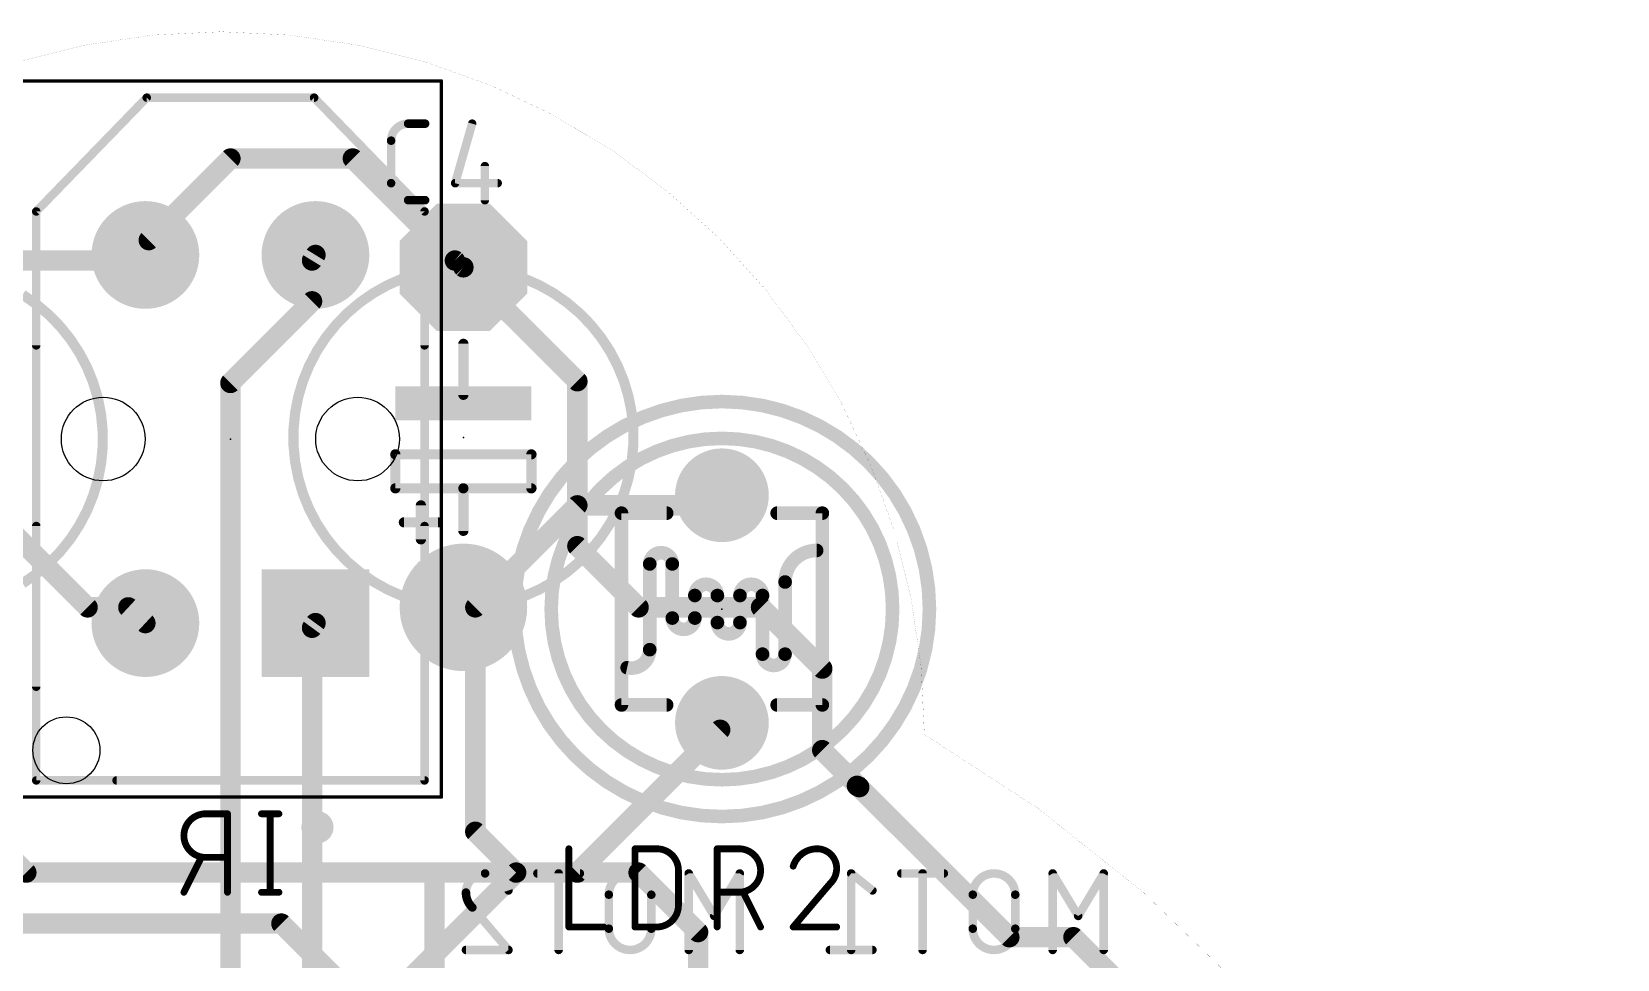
# Model space of a CAD drawing. Extents: x -0.9 to 40.8, y -0.8 to 48.5.
# Drawn here: x 17.15 to 40.83, y 34.67 to 48.53 of the extents above; entities that cross this region are included whole.
import ezdxf

# ---------------------------------------------------------------- set-up
doc = ezdxf.new("R2010")
doc.units = 0
for name, color, linetype in [('1', 12, 'CONTINUOUS'), ('16', 132, 'CONTINUOUS'), ('17', 110, 'CONTINUOUS'), ('20', 31, 'CONTINUOUS'), ('21', 253, 'CONTINUOUS'), ('22', 253, 'CONTINUOUS'), ('23', 53, 'CONTINUOUS'), ('24', 53, 'CONTINUOUS'), ('25', 253, 'CONTINUOUS'), ('26', 253, 'CONTINUOUS'), ('40', 132, 'CONTINUOUS'), ('51', 253, 'CONTINUOUS'), ('52', 253, 'CONTINUOUS')]:
    doc.layers.add(name, color=color, linetype=linetype)

# ---------------------------------------------------------------- blocks, each defined once
blk = doc.blocks.new('RECT')
blk.add_solid([(-0.5, -0.5), (0.5, -0.5), (-0.5, 0.5), (0.5, 0.5)])
blk = doc.blocks.new('ROUNDP')
at = {"const_width": 0.5}
blk.add_lwpolyline([(0, -0.25, 1), (0, 0.25, 1), (0, -0.25)], format="xyb", dxfattribs=at)
blk = doc.blocks.new('OCTAGONP')
at = {"const_width": 0.5}
blk.add_lwpolyline([(-0.25, -0.1036), (-0.25, 0.1036), (-0.1036, 0.25), (0.1036, 0.25), (0.25, 0.1036), (0.25, -0.1036), (0.1036, -0.25), (-0.1036, -0.25), (-0.25, -0.1036), (-0.25, 0.1036)], dxfattribs=at)
blk = doc.blocks.new('SQUAREP')
blk.add_solid([(-0.5, -0.5), (0.5, -0.5), (-0.5, 0.5), (0.5, 0.5)])

msp = doc.modelspace()

# ---------------------------------------------------------------- linework, layer by layer
at = {"layer": '1', "const_width": 0.3048}
for points in [[(18.8976, 45.4152), (20.1168, 46.6344)], [(20.1168, 46.6344), (21.9456, 46.6344)], [(21.9456, 46.6344), (23.4696, 45.1104)], [(18.8976, 45.4152), (18.8468, 45.1934)], [(15.8496, 45.1104), (18.5928, 45.1104)], [(18.5928, 45.1104), (18.8468, 45.1934)], [(21.336, 45.1104), (21.3868, 45.1934)], [(21.336, 44.5008), (21.336, 45.1104)], [(23.4696, 45.1104), (23.5966, 45.0088)], [(20.1168, 43.2816), (21.336, 44.5008)], [(20.1168, 34.4424), (20.1168, 43.2816)], [(15.8496, 42.0624), (17.9832, 39.9288)], [(27.432, 41.4528), (27.4574, 41.6034)], [(23.7744, 39.9288), (25.2984, 41.4528)], [(25.2984, 41.4528), (27.432, 41.4528)], [(17.9832, 39.9288), (18.5928, 39.9288)], [(18.5928, 39.9288), (18.8468, 39.6934)], [(23.7744, 39.9288), (23.5966, 39.9288)], [(23.7744, 36.576), (23.7744, 39.9288)], [(21.336, 39.624), (21.3868, 39.6934)], [(21.336, 34.4424), (21.336, 39.624)], [(24.384, 35.9664), (23.7744, 36.576)], [(22.5552, 34.1376), (24.384, 35.9664)], [(26.2128, 35.9664), (24.384, 35.9664)], [(27.1018, 35.0774), (26.2128, 35.9664)], [(27.1018, 32.9184), (27.1018, 35.0774)]]:
    msp.add_lwpolyline(points, dxfattribs=at)
at = {"layer": '1', "const_width": 0.1524}
for points in [[(20.1168, 46.7106, 1), (20.1168, 46.5582)], [(20.1707, 46.5805, 1), (20.0629, 46.6883)], [(21.9995, 46.6883, 1), (21.8917, 46.5805)], [(21.9456, 46.5582, 1), (21.9456, 46.7106)], [(18.8437, 45.4691, 1), (18.9515, 45.3613)], [(18.9719, 45.3982, 1), (18.8233, 45.4322)], [(18.5691, 45.1828, 1), (18.6165, 45.038)], [(18.5928, 45.0342, 1), (18.5928, 45.1866)], [(18.7725, 45.2104, 1), (18.9211, 45.1764)], [(18.8705, 45.121, 1), (18.8231, 45.2658)], [(21.4122, 45.1104, 1), (21.2598, 45.1104)], [(21.4518, 45.1536, 1), (21.3218, 45.2332)], [(23.5172, 45.1699, 1), (23.422, 45.0509)], [(23.4157, 45.0565, 1), (23.5235, 45.1643)], [(21.271, 45.1502, 1), (21.401, 45.0706)], [(23.549, 44.9493, 1), (23.6442, 45.0683)], [(21.2598, 44.5008, 1), (21.4122, 44.5008)], [(21.3899, 44.4469, 1), (21.2821, 44.5547)], [(20.193, 43.2816, 1), (20.0406, 43.2816)], [(20.0629, 43.3355, 1), (20.1707, 43.2277)], [(27.5325, 41.5907, 1), (27.3823, 41.6161)], [(25.2984, 41.529, 1), (25.2984, 41.3766)], [(25.3523, 41.3989, 1), (25.2445, 41.5067)], [(27.3569, 41.4655, 1), (27.5071, 41.4401)], [(27.432, 41.3766, 1), (27.432, 41.529)], [(17.9832, 40.005, 1), (17.9832, 39.8526)], [(17.9293, 39.8749, 1), (18.0371, 39.9827)], [(18.6446, 39.9847, 1), (18.541, 39.8729)], [(18.5928, 39.8526, 1), (18.5928, 40.005)], [(23.5966, 40.005, 1), (23.5966, 39.8526)], [(23.8506, 39.9288, 1), (23.6982, 39.9288)], [(23.7205, 39.9827, 1), (23.8283, 39.8749)], [(23.7744, 39.8526, 1), (23.7744, 40.005)], [(18.795, 39.6375, 1), (18.8986, 39.7493)], [(21.4483, 39.6484, 1), (21.3253, 39.7384)], [(21.4122, 39.624, 1), (21.2598, 39.624)], [(21.2745, 39.669, 1), (21.3975, 39.579)], [(23.8283, 36.6299, 1), (23.7205, 36.5221)], [(23.6982, 36.576, 1), (23.8506, 36.576)], [(24.384, 36.0426, 1), (24.384, 35.8902)], [(24.4379, 35.9125, 1), (24.3301, 36.0203)], [(24.3301, 35.9125, 1), (24.4379, 36.0203)], [(26.2667, 36.0203, 1), (26.1589, 35.9125)], [(26.2128, 35.8902, 1), (26.2128, 36.0426)], [(27.178, 35.0774, 1), (27.0256, 35.0774)], [(27.0479, 35.0235, 1), (27.1557, 35.1313)]]:
    msp.add_lwpolyline(points, format="xyb", dxfattribs=at)
at = {"layer": '16', "const_width": 0.3048}
for points in [[(25.2984, 43.307), (23.5966, 45.0088)], [(25.2984, 40.8432), (25.2984, 43.307)], [(26.2128, 39.9288), (25.2984, 40.8432)], [(17.0688, 35.9664), (12.4968, 40.5384)], [(28.0416, 39.9288), (26.2128, 39.9288)], [(28.956, 39.0144), (28.0416, 39.9288)], [(28.956, 37.7952), (28.956, 39.0144)], [(27.432, 38.1), (25.2984, 35.9664)], [(27.432, 38.1), (27.4574, 38.2034)], [(29.4698, 37.2814), (28.956, 37.7952)], [(29.4748, 37.2624), (29.4698, 37.2814)], [(29.5083, 37.2429), (29.4748, 37.2624)], [(31.75, 35.0012), (29.5083, 37.2429)], [(23.1648, 35.9664), (17.0688, 35.9664)], [(25.2984, 35.9664), (23.1648, 35.9664)], [(23.1648, 35.9664), (23.1648, 30.7848)], [(16.9164, 35.2044), (20.8788, 35.2044)], [(20.8788, 35.2044), (22.2504, 33.8328)], [(32.7079, 35.0012), (31.75, 35.0012)], [(34.0868, 33.6223), (32.7079, 35.0012)]]:
    msp.add_lwpolyline(points, dxfattribs=at)
at = {"layer": '16', "const_width": 0.1524}
for points in [[(23.6505, 45.0627, 1), (23.5427, 44.9549)], [(25.3746, 43.307, 1), (25.2222, 43.307)], [(25.2445, 43.2531, 1), (25.3523, 43.3609)], [(25.3523, 40.8971, 1), (25.2445, 40.7893)], [(25.2222, 40.8432, 1), (25.3746, 40.8432)], [(26.2128, 40.005, 1), (26.2128, 39.8526)], [(26.1589, 39.8749, 1), (26.2667, 39.9827)], [(28.0955, 39.9827, 1), (27.9877, 39.8749)], [(28.0416, 39.8526, 1), (28.0416, 40.005)], [(29.0322, 39.0144, 1), (28.8798, 39.0144)], [(28.9021, 38.9605, 1), (29.0099, 39.0683)], [(27.358, 38.1182, 1), (27.506, 38.0818)], [(27.4859, 38.0461, 1), (27.3781, 38.1539)], [(27.5314, 38.1852, 1), (27.3834, 38.2216)], [(29.0099, 37.8491, 1), (28.9021, 37.7413)], [(28.8798, 37.7952, 1), (29.0322, 37.7952)], [(29.5435, 37.3008, 1), (29.3961, 37.262)], [(29.5132, 37.3283, 1), (29.4364, 37.1966)], [(29.4011, 37.243, 1), (29.5485, 37.2818)], [(29.4159, 37.2275, 1), (29.5237, 37.3353)], [(29.5622, 37.2968, 1), (29.4544, 37.189)], [(29.4699, 37.1771, 1), (29.5467, 37.3087)], [(17.0149, 35.9125, 1), (17.1227, 36.0203)], [(23.1648, 36.0426, 1), (23.1648, 35.8902)], [(23.241, 35.9664, 1), (23.0886, 35.9664)], [(23.1648, 35.8902, 1), (23.1648, 36.0426)], [(25.2445, 36.0203, 1), (25.3523, 35.9125)], [(25.2984, 35.8902, 1), (25.2984, 36.0426)], [(20.9327, 35.2583, 1), (20.8249, 35.1505)], [(20.8788, 35.1282, 1), (20.8788, 35.2806)], [(31.75, 35.0774, 1), (31.75, 34.925)], [(31.6961, 34.9473, 1), (31.8039, 35.0551)], [(32.7617, 35.0551, 1), (32.654, 34.9473)], [(32.7079, 34.925, 1), (32.7079, 35.0774)]]:
    msp.add_lwpolyline(points, format="xyb", dxfattribs=at)
at = {"layer": '20'}
for points, const_width in [([(30.4818, 38.0284, 1), (9.4818, 38.0284)], 0.001), ([(9.4818, 38.0284, 3.7008), (30.4818, 38.0284)], 0.001), ([(30.4815, 38.0284, 1), (30.4821, 38.0284)], 0.0005), ([(30.4819, 38.0286, 1), (30.4817, 38.0282)], 0.0005)]:
    msp.add_lwpolyline(points, format="xyb", dxfattribs=dict(at, const_width=const_width))
for centre, radius in [((18.2168, 42.4434), 0.625), ((22.0168, 42.4434), 0.625), ((17.6668, 37.7934), 0.5)]:
    msp.add_circle(centre, radius, dxfattribs=at)
at = {"layer": '21'}
for points, const_width in [([(17.015, 40.2877, 0.5551), (17.015, 44.5991)], 0.1524), ([(22.2534, 44.6245, 0.5551), (22.2534, 40.3131)], 0.1524), ([(24.9398, 40.3131, 0.5551), (24.9398, 44.6245)], 0.1524), ([(23.6347, 43.8658, 1), (23.5585, 43.8658)], 0.0762), ([(23.5585, 43.1038, 1), (23.6347, 43.1038)], 0.0762), ([(27.4574, 36.8034, 1), (27.4574, 43.0034, 1), (27.4574, 36.8034)], 0.2032), ([(27.4574, 37.3534, 1), (27.4574, 42.4534, 1), (27.4574, 37.3534)], 0.2032), ([(22.5806, 42.2529, 1), (22.5806, 42.1767)], 0.0762), ([(22.6187, 42.2148, 1), (22.5425, 42.2148)], 0.0762), ([(24.6507, 42.2148, 1), (24.5745, 42.2148)], 0.0762), ([(24.6126, 42.1767, 1), (24.6126, 42.2529)], 0.0762), ([(22.5806, 41.7449, 1), (22.5806, 41.6687)], 0.0762), ([(22.5425, 41.7068, 1), (22.6187, 41.7068)], 0.0762), ([(23.6347, 41.7068, 1), (23.5585, 41.7068)], 0.0762), ([(23.5966, 41.7449, 1), (23.5966, 41.6687)], 0.0762), ([(23.5966, 41.6687, 1), (23.5966, 41.7449)], 0.0762), ([(24.5745, 41.7068, 1), (24.6507, 41.7068)], 0.0762), ([(24.6126, 41.6687, 1), (24.6126, 41.7449)], 0.0762), ([(22.9997, 41.4528, 1), (22.9235, 41.4528)], 0.0762), ([(22.7076, 41.2369, 1), (22.7076, 41.1607)], 0.0762), ([(23.2156, 41.1607, 1), (23.2156, 41.2369)], 0.0762), ([(26.0082, 41.336, 1), (25.9066, 41.336)], 0.1016), ([(25.9574, 41.3868, 1), (25.9574, 41.2852)], 0.1016), ([(26.6324, 41.2852, 1), (26.6324, 41.3868)], 0.1016), ([(28.2824, 41.3868, 1), (28.2824, 41.2852)], 0.1016), ([(29.0082, 41.336, 1), (28.9066, 41.336)], 0.1016), ([(28.9574, 41.2852, 1), (28.9574, 41.3868)], 0.1016), ([(22.9235, 40.9448, 1), (22.9997, 40.9448)], 0.0762), ([(23.5585, 41.0718, 1), (23.6347, 41.0718)], 0.0762), ([(26.7164, 40.5771, 1), (26.3795, 40.5771)], 0.2032), ([(28.8721, 40.7792, 0.4142), (28.4006, 40.3076)], 0.2032), ([(28.8721, 40.7284, 1), (28.8721, 40.83)], 0.1016), ([(26.4303, 40.5771, 1), (26.3287, 40.5771)], 0.1016), ([(26.3287, 40.5771, 1), (26.4303, 40.5771)], 0.1016), ([(26.7672, 40.5771, 1), (26.6656, 40.5771)], 0.1016), ([(26.6656, 40.5771, 1), (26.7672, 40.5771)], 0.1016), ([(27.39, 40.1055, 1), (27.0532, 40.1055)], 0.2032), ([(28.0637, 40.1055, 1), (27.7269, 40.1055)], 0.2032), ([(28.4514, 40.3076, 1), (28.3498, 40.3076)], 0.1016), ([(28.3498, 40.3076, 1), (28.4514, 40.3076)], 0.1016), ([(27.104, 40.1055, 1), (27.0024, 40.1055)], 0.1016), ([(27.0024, 40.1055, 1), (27.104, 40.1055)], 0.1016), ([(27.4408, 40.1055, 1), (27.3392, 40.1055)], 0.1016), ([(27.3392, 40.1055, 1), (27.4408, 40.1055)], 0.1016), ([(27.7777, 40.1055, 1), (27.6761, 40.1055)], 0.1016), ([(27.6761, 40.1055, 1), (27.7777, 40.1055)], 0.1016), ([(28.1145, 40.1055, 1), (28.0129, 40.1055)], 0.1016), ([(28.0129, 40.1055, 1), (28.1145, 40.1055)], 0.1016), ([(26.7164, 39.7687, 1), (27.0532, 39.7687)], 0.2032), ([(26.7672, 39.7687, 1), (26.6656, 39.7687)], 0.1016), ([(26.6656, 39.7687, 1), (26.7672, 39.7687)], 0.1016), ([(27.104, 39.7687, 1), (27.0024, 39.7687)], 0.1016), ([(27.0024, 39.7687, 1), (27.104, 39.7687)], 0.1016), ([(27.39, 39.7013, 1), (27.7269, 39.7013)], 0.2032), ([(27.4408, 39.7013, 1), (27.3392, 39.7013)], 0.1016), ([(27.7777, 39.7013, 1), (27.6761, 39.7013)], 0.1016), ([(27.3392, 39.7013, 1), (27.4408, 39.7013)], 0.1016), ([(27.6761, 39.7013, 1), (27.7777, 39.7013)], 0.1016), ([(26.0427, 39.0276, 0.4806), (26.3795, 39.2971)], 0.2032), ([(26.4303, 39.2971, 1), (26.3287, 39.2971)], 0.1016), ([(26.3287, 39.2971, 1), (26.4303, 39.2971)], 0.1016), ([(28.0637, 39.2297, 1), (28.4006, 39.2297)], 0.2032), ([(28.1145, 39.2297, 1), (28.0129, 39.2297)], 0.1016), ([(28.4514, 39.2297, 1), (28.3498, 39.2297)], 0.1016), ([(26.0538, 39.0772, 1), (26.0316, 38.978)], 0.1016), ([(28.0129, 39.2297, 1), (28.1145, 39.2297)], 0.1016), ([(28.3498, 39.2297, 1), (28.4514, 39.2297)], 0.1016), ([(25.9574, 38.5216, 1), (25.9574, 38.42)], 0.1016), ([(25.9066, 38.4708, 1), (26.0082, 38.4708)], 0.1016), ([(26.6324, 38.42, 1), (26.6324, 38.5216)], 0.1016), ([(28.2824, 38.5216, 1), (28.2824, 38.42)], 0.1016), ([(28.9066, 38.4708, 1), (29.0082, 38.4708)], 0.1016), ([(28.9574, 38.42, 1), (28.9574, 38.5216)], 0.1016)]:
    msp.add_lwpolyline(points, format="xyb", dxfattribs=dict(at, const_width=const_width))
for points, const_width in [([(23.5966, 43.1038), (23.5966, 43.8658)], 0.1524), ([(24.6126, 42.2148), (22.5806, 42.2148)], 0.1524), ([(22.5806, 42.2148), (22.5806, 41.7068)], 0.1524), ([(24.6126, 41.7068), (24.6126, 42.2148)], 0.1524), ([(22.5806, 41.7068), (23.5966, 41.7068)], 0.1524), ([(23.5966, 41.0718), (23.5966, 41.7068)], 0.1524), ([(23.5966, 41.7068), (24.6126, 41.7068)], 0.1524), ([(22.9616, 40.9448), (22.9616, 41.4528)], 0.1524), ([(23.2156, 41.1988), (22.7076, 41.1988)], 0.1524), ([(25.9574, 41.336), (25.9574, 38.4708)], 0.2032), ([(26.6324, 41.336), (25.9574, 41.336)], 0.2032), ([(28.9574, 41.336), (28.2824, 41.336)], 0.2032), ([(28.9574, 38.4708), (28.9574, 41.336)], 0.2032), ([(26.3795, 40.5771), (26.3795, 39.2971)], 0.2032), ([(26.7164, 39.7687), (26.7164, 40.5771)], 0.2032), ([(28.4006, 40.3076), (28.4006, 39.2297)], 0.2032), ([(27.0532, 40.1055), (27.0532, 39.7687)], 0.2032), ([(27.39, 39.7013), (27.39, 40.1055)], 0.2032), ([(27.7269, 40.1055), (27.7269, 39.7013)], 0.2032), ([(28.0637, 39.2297), (28.0637, 40.1055)], 0.2032), ([(25.9574, 38.4708), (26.6324, 38.4708)], 0.2032), ([(28.2824, 38.4708), (28.9574, 38.4708)], 0.2032)]:
    msp.add_lwpolyline(points, dxfattribs=dict(at, const_width=const_width))
at = {"layer": '22', "const_width": 0.127}
for points in [[(18.8668, 47.5434), (17.2168, 45.8434)], [(21.3668, 47.5434), (18.8668, 47.5434)], [(23.0168, 45.8434), (21.3668, 47.5434)], [(17.2168, 45.8434), (17.2168, 43.8434)], [(23.0168, 43.8434), (23.0168, 45.8434)], [(17.2168, 41.1434), (17.2168, 38.7434)], [(23.0168, 37.3434), (23.0168, 41.1434)], [(18.4168, 37.3434), (23.0168, 37.3434)]]:
    msp.add_lwpolyline(points, dxfattribs=at)
at = {"layer": '22'}
for points, const_width in [([(18.8668, 47.5752, 1), (18.8668, 47.5117)], 0.0635), ([(18.8896, 47.5213, 1), (18.844, 47.5655)], 0.0635), ([(21.3896, 47.5655, 1), (21.344, 47.5213)], 0.0635), ([(21.3668, 47.5117, 1), (21.3668, 47.5752)], 0.0635), ([(17.2485, 45.8434, 1), (17.1851, 45.8434)], 0.0635), ([(17.194, 45.8655, 1), (17.2396, 45.8213)], 0.0635), ([(23.0485, 45.8434, 1), (22.9851, 45.8434)], 0.0635), ([(22.994, 45.8213, 1), (23.0396, 45.8655)], 0.0635), ([(17.1851, 43.8434, 1), (17.2485, 43.8434)], 0.0635), ([(22.9851, 43.8434, 1), (23.0485, 43.8434)], 0.0635), ([(17.2485, 41.1434, 1), (17.1851, 41.1434)], 0.0635), ([(23.0485, 41.1434, 1), (22.9851, 41.1434)], 0.0635), ([(17.1851, 38.7434, 1), (17.2485, 38.7434)], 0.0635), ([(18.4168, 37.3752, 1), (18.4168, 37.3117)], 0.0635), ([(22.9851, 37.3434, 1), (23.0485, 37.3434)], 0.0635), ([(23.0168, 37.3117, 1), (23.0168, 37.3752)], 0.0635), ([(21.4168, 36.5234, 1), (21.4168, 36.7634, 1), (21.4168, 36.5234)], 0.24)]:
    msp.add_lwpolyline(points, format="xyb", dxfattribs=dict(at, const_width=const_width))
at = {"layer": '23'}
for p in [(23.5966, 42.4688), (27.4574, 39.9034)]:
    msp.add_point(p, dxfattribs=at)
at = {"layer": '24'}
msp.add_point((20.1168, 42.4434), dxfattribs=at)
at = {"layer": '25'}
for points, const_width in [([(22.7711, 47.1551, 0.4142), (22.5171, 46.9011)], 0.127), ([(22.7711, 47.1869, 1), (22.7711, 47.1234)], 0.0635), ([(22.7711, 47.1234, 1), (22.7711, 47.1869)], 0.0635), ([(23.0251, 47.1234, 1), (23.0251, 47.1869)], 0.0635), ([(23.7579, 47.1464, 1), (23.6968, 47.1638)], 0.0635), ([(22.5489, 46.9011, 1), (22.4854, 46.9011)], 0.0635), ([(22.4854, 46.9011, 1), (22.5489, 46.9011)], 0.0635), ([(23.9496, 46.5201, 1), (23.8861, 46.5201)], 0.0635), ([(22.5171, 46.2661, 0.4142), (22.7711, 46.0121)], 0.127), ([(22.5489, 46.2661, 1), (22.4854, 46.2661)], 0.0635), ([(22.4854, 46.2661, 1), (22.5489, 46.2661)], 0.0635), ([(23.4733, 46.2979, 1), (23.4733, 46.2343)], 0.0635), ([(23.4428, 46.2748, 1), (23.5039, 46.2574)], 0.0635), ([(24.1083, 46.2343, 1), (24.1083, 46.2979)], 0.0635), ([(22.7711, 46.0439, 1), (22.7711, 45.9804)], 0.0635), ([(22.7711, 45.9804, 1), (22.7711, 46.0439)], 0.0635), ([(23.0251, 45.9804, 1), (23.0251, 46.0439)], 0.0635), ([(23.8861, 46.0121, 1), (23.9496, 46.0121)], 0.0635), ([(25.1968, 36.322, 1), (25.146, 36.322)], 0.0508), ([(26.1851, 36.322, 1), (26.1343, 36.322)], 0.0508), ([(26.1597, 36.3474, 1), (26.1597, 36.2966)], 0.0508), ([(26.8088, 35.9974, 0.4142), (26.4843, 36.322)], 0.1016), ([(26.4843, 36.3474, 1), (26.4843, 36.2966)], 0.0508), ([(26.4843, 36.2966, 1), (26.4843, 36.3474)], 0.0508), ([(27.4117, 36.322, 1), (27.3609, 36.322)], 0.0508), ([(27.3863, 36.3474, 1), (27.3863, 36.2966)], 0.0508), ([(27.7109, 35.6729, 1), (27.7109, 36.322)], 0.1016), ([(27.7109, 36.3474, 1), (27.7109, 36.2966)], 0.0508), ([(27.7109, 36.2966, 1), (27.7109, 36.3474)], 0.0508), ([(28.8789, 36.322, 0.3252), (28.5219, 36.0624)], 0.1016), ([(29.171, 36.0299, 0.4142), (28.8789, 36.322)], 0.1016), ([(28.8789, 36.3474, 1), (28.8789, 36.2966)], 0.0508), ([(28.8789, 36.2966, 1), (28.8789, 36.3474)], 0.0508), ([(26.8343, 35.9974, 1), (26.7834, 35.9974)], 0.0508), ([(26.7834, 35.9974, 1), (26.8343, 35.9974)], 0.0508), ([(28.4978, 36.0702, 1), (28.5461, 36.0545)], 0.0508), ([(29.0737, 35.8027, 0.2053), (29.171, 36.0299)], 0.1016), ([(29.1964, 36.0299, 1), (29.1456, 36.0299)], 0.0508), ([(29.1456, 36.0299, 1), (29.1964, 36.0299)], 0.0508), ([(29.0562, 35.8211, 1), (29.0912, 35.7843)], 0.0508), ([(29.093, 35.7863, 1), (29.0543, 35.8192)], 0.0508), ([(26.4843, 35.1536, 0.4142), (26.8088, 35.4782)], 0.1016), ([(26.8343, 35.4782, 1), (26.7834, 35.4782)], 0.0508), ([(27.3863, 35.6983, 1), (27.3863, 35.6475)], 0.0508), ([(27.7109, 35.6983, 1), (27.7109, 35.6475)], 0.0508), ([(27.7109, 35.6475, 1), (27.7109, 35.6983)], 0.0508), ([(27.7985, 35.6842, 1), (27.753, 35.6615)], 0.0508), ([(26.7834, 35.4782, 1), (26.8343, 35.4782)], 0.0508), ([(25.1714, 35.179, 1), (25.1714, 35.1282)], 0.0508), ([(25.146, 35.1536, 1), (25.1968, 35.1536)], 0.0508), ([(25.6907, 35.1282, 1), (25.6907, 35.179)], 0.0508), ([(26.1597, 35.179, 1), (26.1597, 35.1282)], 0.0508), ([(26.1343, 35.1536, 1), (26.1851, 35.1536)], 0.0508), ([(26.4843, 35.179, 1), (26.4843, 35.1282)], 0.0508), ([(26.4843, 35.1282, 1), (26.4843, 35.179)], 0.0508), ([(27.3609, 35.1536, 1), (27.4117, 35.1536)], 0.0508), ([(28.0127, 35.1422, 1), (28.0581, 35.165)], 0.0508), ([(28.5219, 35.179, 1), (28.5219, 35.1282)], 0.0508), ([(28.5026, 35.1701, 1), (28.5413, 35.1371)], 0.0508), ([(29.171, 35.1282, 1), (29.171, 35.179)], 0.0508)]:
    msp.add_lwpolyline(points, format="xyb", dxfattribs=dict(at, const_width=const_width))
for points, const_width in [([(22.7711, 47.1551), (23.0251, 47.1551)], 0.127), ([(23.7273, 47.1551), (23.4733, 46.2661)], 0.127), ([(22.5171, 46.2661), (22.5171, 46.9011)], 0.127), ([(23.9178, 46.5201), (23.9178, 46.0121)], 0.127), ([(23.4733, 46.2661), (24.1083, 46.2661)], 0.127), ([(23.0251, 46.0121), (22.7711, 46.0121)], 0.127), ([(25.1714, 36.322), (25.1714, 35.1536)], 0.1016), ([(26.1597, 35.1536), (26.1597, 36.322)], 0.1016), ([(26.1597, 36.322), (26.4843, 36.322)], 0.1016), ([(27.3863, 35.1536), (27.3863, 36.322)], 0.1016), ([(27.3863, 36.322), (27.7109, 36.322)], 0.1016), ([(26.8088, 35.9974), (26.8088, 35.4782)], 0.1016), ([(29.0737, 35.8027), (28.5219, 35.1536)], 0.1016), ([(27.7109, 35.6729), (27.3863, 35.6729)], 0.1016), ([(28.0354, 35.1536), (27.7758, 35.6729)], 0.1016), ([(25.1714, 35.1536), (25.6907, 35.1536)], 0.1016), ([(26.4843, 35.1536), (26.1597, 35.1536)], 0.1016), ([(28.5219, 35.1536), (29.171, 35.1536)], 0.1016)]:
    msp.add_lwpolyline(points, dxfattribs=dict(at, const_width=const_width))
at = {"layer": '26'}
for points, const_width in [([(19.7477, 36.8449, 1), (19.7477, 36.1932)], 0.1016), ([(19.7477, 36.8703, 1), (19.7477, 36.8195)], 0.0508), ([(19.7477, 36.8195, 1), (19.7477, 36.8703)], 0.0508), ([(20.099, 36.8449, 1), (20.0482, 36.8449)], 0.0508), ([(20.0736, 36.8195, 1), (20.0736, 36.8703)], 0.0508), ([(20.5808, 36.8703, 1), (20.5808, 36.8195)], 0.0508), ([(20.7365, 36.8449, 1), (20.6857, 36.8449)], 0.0508), ([(20.8415, 36.8195, 1), (20.8415, 36.8703)], 0.0508), ([(19.7053, 36.1818, 1), (19.6598, 36.2045)], 0.0508), ([(19.7477, 36.2186, 1), (19.7477, 36.1678)], 0.0508), ([(19.7477, 36.1678, 1), (19.7477, 36.2186)], 0.0508), ([(20.0736, 36.1678, 1), (20.0736, 36.2186)], 0.0508), ([(23.9205, 35.9537, 0.4142), (23.6347, 35.668)], 0.127), ([(23.9204, 35.9855, 1), (23.9205, 35.922)], 0.0635), ([(24.2697, 35.6997, 0.3252), (23.9205, 35.9537)], 0.127), ([(23.9205, 35.922, 1), (23.9205, 35.9855)], 0.0635), ([(24.7015, 35.9855, 1), (24.7015, 35.922)], 0.0635), ([(25.0508, 35.9537, 1), (24.9873, 35.9537)], 0.0635), ([(25.3365, 35.922, 1), (25.3365, 35.9855)], 0.0635), ([(26.4033, 35.6362, 1), (25.7683, 35.6362)], 0.127), ([(26.9893, 35.97, 1), (26.9349, 35.9374)], 0.0635), ([(26.9939, 35.9537, 1), (26.9304, 35.9537)], 0.0635), ([(27.7558, 35.9537, 1), (27.6924, 35.9537)], 0.0635), ([(27.7513, 35.9374, 1), (27.6969, 35.97)], 0.0635), ([(29.4076, 35.9785, 1), (29.368, 35.9289)], 0.0635), ([(29.4196, 35.9537, 1), (29.3561, 35.9537)], 0.0635), ([(30.1371, 35.9855, 1), (30.1371, 35.922)], 0.0635), ([(30.4864, 35.9537, 1), (30.4229, 35.9537)], 0.0635), ([(30.7721, 35.922, 1), (30.7721, 35.9855)], 0.0635), ([(31.8389, 35.6362, 1), (31.2039, 35.6362)], 0.127), ([(32.4249, 35.97, 1), (32.3705, 35.9374)], 0.0635), ([(32.4295, 35.9537, 1), (32.3659, 35.9537)], 0.0635), ([(33.1915, 35.9537, 1), (33.1279, 35.9537)], 0.0635), ([(33.1869, 35.9374, 1), (33.1325, 35.97)], 0.0635), ([(19.3991, 35.6832, 1), (19.4446, 35.6605)], 0.0508), ([(20.0482, 35.6718, 1), (20.099, 35.6718)], 0.0508), ([(20.5808, 35.6972, 1), (20.5808, 35.6464)], 0.0508), ([(20.6857, 35.6718, 1), (20.7365, 35.6718)], 0.0508), ([(20.8415, 35.6464, 1), (20.8415, 35.6972)], 0.0508), ([(23.6347, 35.668, 0.2053), (23.73, 35.4457)], 0.127), ([(23.6664, 35.6679, 1), (23.603, 35.668)], 0.0635), ([(23.603, 35.668, 1), (23.6665, 35.668)], 0.0635), ([(24.2395, 35.6899, 1), (24.2999, 35.7095)], 0.0635), ([(25.8, 35.6362, 1), (25.7366, 35.6362)], 0.0635), ([(25.7366, 35.6362, 1), (25.8, 35.6362)], 0.0635), ([(26.4351, 35.6362, 1), (26.3716, 35.6362)], 0.0635), ([(26.3716, 35.6362, 1), (26.4351, 35.6362)], 0.0635), ([(29.6855, 35.6749, 1), (29.7251, 35.7245)], 0.0635), ([(31.2356, 35.6362, 1), (31.1722, 35.6362)], 0.0635), ([(31.1722, 35.6362, 1), (31.2356, 35.6362)], 0.0635), ([(31.8707, 35.6362, 1), (31.8072, 35.6362)], 0.0635), ([(31.8072, 35.6362, 1), (31.8707, 35.6362)], 0.0635), ([(23.7541, 35.4663, 1), (23.7058, 35.4251)], 0.0635), ([(23.7081, 35.4227, 1), (23.7518, 35.4687)], 0.0635), ([(27.3159, 35.335, 1), (27.3703, 35.3024)], 0.0635), ([(27.3159, 35.3024, 1), (27.3703, 35.335)], 0.0635), ([(32.7515, 35.335, 1), (32.8059, 35.3024)], 0.0635), ([(32.7515, 35.3024, 1), (32.8059, 35.335)], 0.0635), ([(25.7683, 35.1282, 1), (26.4033, 35.1282)], 0.127), ([(25.8, 35.1282, 1), (25.7366, 35.1282)], 0.0635), ([(25.7366, 35.1282, 1), (25.8, 35.1282)], 0.0635), ([(26.4351, 35.1282, 1), (26.3716, 35.1282)], 0.0635), ([(26.3716, 35.1282, 1), (26.4351, 35.1282)], 0.0635), ([(31.2039, 35.1282, 1), (31.8389, 35.1282)], 0.127), ([(31.2356, 35.1282, 1), (31.1722, 35.1282)], 0.0635), ([(31.1722, 35.1282, 1), (31.2356, 35.1282)], 0.0635), ([(31.8707, 35.1282, 1), (31.8072, 35.1282)], 0.0635), ([(31.8072, 35.1282, 1), (31.8707, 35.1282)], 0.0635), ([(23.6347, 34.8425, 1), (23.6347, 34.779)], 0.0635), ([(24.2455, 34.7901, 1), (24.2939, 34.8313)], 0.0635), ([(24.2697, 34.779, 1), (24.2697, 34.8425)], 0.0635), ([(24.9873, 34.8107, 1), (25.0508, 34.8107)], 0.0635), ([(26.9304, 34.8107, 1), (26.9939, 34.8107)], 0.0635), ([(27.6924, 34.8107, 1), (27.7558, 34.8107)], 0.0635), ([(29.0703, 34.8425, 1), (29.0703, 34.779)], 0.0635), ([(29.3561, 34.8107, 1), (29.4196, 34.8107)], 0.0635), ([(29.7053, 34.779, 1), (29.7053, 34.8425)], 0.0635), ([(30.4229, 34.8107, 1), (30.4864, 34.8107)], 0.0635), ([(32.3659, 34.8107, 1), (32.4295, 34.8107)], 0.0635), ([(33.1279, 34.8107, 1), (33.1915, 34.8107)], 0.0635)]:
    msp.add_lwpolyline(points, format="xyb", dxfattribs=dict(at, const_width=const_width))
for points, const_width in [([(20.0736, 36.8449), (19.7477, 36.8449)], 0.1016), ([(20.0736, 35.6718), (20.0736, 36.8449)], 0.1016), ([(20.8415, 36.8449), (20.5808, 36.8449)], 0.1016), ([(20.7111, 36.8449), (20.7111, 35.6718)], 0.1016), ([(19.4219, 35.6718), (19.6825, 36.1932)], 0.1016), ([(19.7477, 36.1932), (20.0736, 36.1932)], 0.1016), ([(25.3365, 35.9537), (24.7015, 35.9537)], 0.127), ([(25.019, 34.8107), (25.019, 35.9537)], 0.127), ([(27.3431, 35.3187), (26.9621, 35.9537)], 0.127), ([(26.9621, 35.9537), (26.9621, 34.8107)], 0.127), ([(27.7241, 35.9537), (27.3431, 35.3187)], 0.127), ([(27.7241, 34.8107), (27.7241, 35.9537)], 0.127), ([(29.7053, 35.6997), (29.3878, 35.9537)], 0.127), ([(29.3878, 35.9537), (29.3878, 34.8107)], 0.127), ([(30.7721, 35.9537), (30.1371, 35.9537)], 0.127), ([(30.4546, 34.8107), (30.4546, 35.9537)], 0.127), ([(32.7787, 35.3187), (32.3977, 35.9537)], 0.127), ([(32.3977, 35.9537), (32.3977, 34.8107)], 0.127), ([(33.1597, 35.9537), (32.7787, 35.3187)], 0.127), ([(33.1597, 34.8107), (33.1597, 35.9537)], 0.127), ([(20.8415, 35.6718), (20.5808, 35.6718)], 0.1016), ([(25.7683, 35.6362), (25.7683, 35.1282)], 0.127), ([(26.4033, 35.1282), (26.4033, 35.6362)], 0.127), ([(31.2039, 35.6362), (31.2039, 35.1282)], 0.127), ([(31.8389, 35.1282), (31.8389, 35.6362)], 0.127), ([(23.73, 35.4457), (24.2697, 34.8107)], 0.127), ([(24.2697, 34.8107), (23.6347, 34.8107)], 0.127), ([(29.7053, 34.8107), (29.0703, 34.8107)], 0.127)]:
    msp.add_lwpolyline(points, dxfattribs=dict(at, const_width=const_width))
at = {"layer": '40', "const_width": 0.05}
for points in [[(23.2668, 47.7934), (16.9668, 47.7934)], [(23.2668, 37.0934), (23.2668, 47.7934)], [(16.9668, 37.0934), (23.2668, 37.0934)]]:
    msp.add_lwpolyline(points, dxfattribs=at)
at = {"layer": '40', "const_width": 0.025}
for points in [[(23.2793, 47.7934, 1), (23.2543, 47.7934)], [(23.2668, 47.7809, 1), (23.2668, 47.8059)], [(23.2543, 37.0934, 1), (23.2793, 37.0934)], [(23.2668, 37.0809, 1), (23.2668, 37.1059)]]:
    msp.add_lwpolyline(points, format="xyb", dxfattribs=at)
at = {"layer": '51', "const_width": 0.1524}
for points in [[(24.9398, 44.6245, 0.2861), (22.2534, 44.6245)], [(22.2534, 40.3131, 0.2861), (24.9398, 40.3131)]]:
    msp.add_lwpolyline(points, format="xyb", dxfattribs=at)
at = {"layer": '52', "const_width": 0.127}
for points in [[(18.8668, 47.5434), (17.2168, 45.8434)], [(21.3668, 47.5434), (18.8668, 47.5434)], [(23.0168, 45.8434), (21.3668, 47.5434)], [(17.2168, 45.8434), (17.2168, 37.3434)], [(23.0168, 37.3434), (23.0168, 45.8434)], [(17.2168, 37.3434), (23.0168, 37.3434)]]:
    msp.add_lwpolyline(points, dxfattribs=at)
at = {"layer": '52', "const_width": 0.0635}
for points in [[(18.8668, 47.5752, 1), (18.8668, 47.5117)], [(18.8896, 47.5213, 1), (18.844, 47.5655)], [(21.3896, 47.5655, 1), (21.344, 47.5213)], [(21.3668, 47.5117, 1), (21.3668, 47.5752)], [(17.2485, 45.8434, 1), (17.1851, 45.8434)], [(17.194, 45.8655, 1), (17.2396, 45.8213)], [(23.0485, 45.8434, 1), (22.9851, 45.8434)], [(22.994, 45.8213, 1), (23.0396, 45.8655)], [(17.2168, 37.3752, 1), (17.2168, 37.3117)], [(17.1851, 37.3434, 1), (17.2485, 37.3434)], [(22.9851, 37.3434, 1), (23.0485, 37.3434)], [(23.0168, 37.3117, 1), (23.0168, 37.3752)]]:
    msp.add_lwpolyline(points, format="xyb", dxfattribs=at)

# ---------------------------------------------------------------- block references
at = {"layer": '17'}
for name, p, xscale, yscale, rotation in [('ROUNDP', (18.8468, 45.1934), 1.6096, 1.6096, 90), ('ROUNDP', (18.8468, 45.1934), 1.6096, 1.6096, 90), ('ROUNDP', (21.3868, 45.1934), 1.6096, 1.6096, 90), ('ROUNDP', (21.3868, 45.1934), 1.6096, 1.6096, 90), ('OCTAGONP', (23.5966, 45.0088), 1.905, 1.905, 90), ('OCTAGONP', (23.5966, 45.0088), 1.905, 1.905, 90), ('ROUNDP', (27.4574, 41.6034), 1.4, 1.4, 270), ('ROUNDP', (27.4574, 41.6034), 1.4, 1.4, 270), ('ROUNDP', (23.5966, 39.9288), 1.905, 1.905, 90), ('ROUNDP', (23.5966, 39.9288), 1.905, 1.905, 90), ('ROUNDP', (18.8468, 39.6934), 1.6096, 1.6096, 90), ('ROUNDP', (18.8468, 39.6934), 1.6096, 1.6096, 90), ('SQUAREP', (21.3868, 39.6934), 1.6096, 1.6096, 90), ('SQUAREP', (21.3868, 39.6934), 1.6096, 1.6096, 90), ('ROUNDP', (27.4574, 38.2034), 1.4, 1.4, 270), ('ROUNDP', (27.4574, 38.2034), 1.4, 1.4, 270)]:
    msp.add_blockref(name, p, dxfattribs=dict(at, xscale=xscale, yscale=yscale, rotation=rotation))
at = {"layer": '21', "xscale": 0.508, "yscale": 2.032, "rotation": 90}
msp.add_blockref('RECT', (23.5966, 42.9768), dxfattribs=at)

doc.saveas('drawing.dxf')
